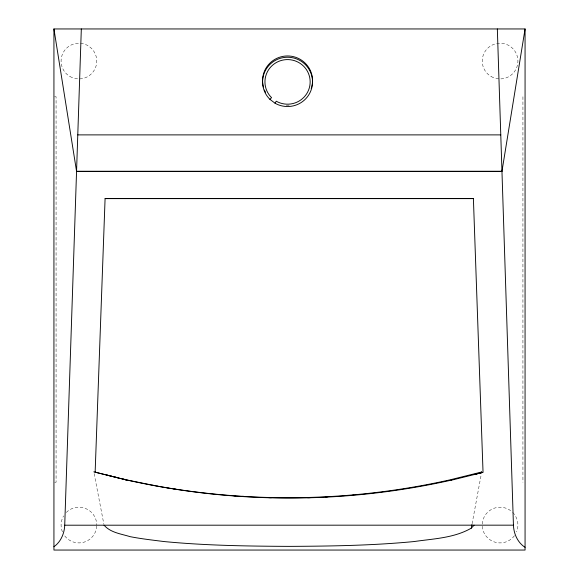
<?xml version="1.0" encoding="UTF-8"?>
<svg xmlns="http://www.w3.org/2000/svg" width="579" height="579" viewBox="0 0 579 579"><rect width="100%" height="100%" fill="white"/><g stroke="black" fill="none" stroke-linecap="round" stroke-linejoin="round"><path stroke-width="0.43" stroke-dasharray="2.9 2.17" d="M472.088 523.763L481.236 474.462M54.65 96.765L56.076 96.765L56.076 482.235L54.65 482.235M94.131 473.579L103.887 524.292M522.924 96.765L522.924 482.235M512.697 512.444A17.848 17.848 0 0 1 516.569 531.898M514.413 535.705A17.848 17.848 0 0 1 489.204 539.215A17.848 17.848 0 0 1 486.114 513.957A17.848 17.848 0 0 1 511.416 511.279M289.174 105.197A24.984 24.651 0 0 1 285.925 105.197M96.744 525.927A17.848 17.848 0 0 1 64.587 535.705M62.431 531.898A17.848 17.848 0 0 1 63.603 515.903M66.303 512.444A17.848 17.848 0 0 1 96.765 525.066M491.158 76.529A17.848 17.848 0 0 0 517.93 61.07A17.848 17.848 0 0 0 491.158 45.618A17.848 17.848 0 0 0 491.158 76.529M69.994 76.529A17.848 17.848 0 0 0 96.765 61.07A17.848 17.848 0 0 0 69.994 45.618A17.848 17.848 0 0 0 69.994 76.529"/><path stroke-width="0.87" d="M53.934 546.735C60.838 541.901 64.421 533.418 64.725 525.167L81.321 28.95M93.791 471.827L126.787 480.063L95.144 472.167L105.088 198.575L473.398 198.575L483.045 472.377L451.403 480.208M53.934 28.95L76.558 171.326L501.957 171.362L525.066 28.95L53.934 28.95L53.934 550.05L525.066 550.05L525.066 28.95M104.054 525.167C110.444 532.68 121.17 533.881 130.087 536.653C141.305 538.846 152.675 540.113 164.009 541.546C205.559 545.548 247.349 546.171 289.066 546.373C330.783 546.171 372.572 545.548 414.13 541.546C433.367 538.738 453.994 538.13 471.27 528.164L471.928 524.639M481.692 471.827L481.569 472.696L476.423 473.955M275.061 103.236L276.248 101.202A22.603 22.299 0 0 0 310.069 83.832A22.603 22.299 0 0 0 279.823 60.933A22.603 22.299 0 0 0 271.565 97.656L269.886 99.313L275.061 103.236A24.984 24.651 0 0 0 312.436 84.035A24.984 24.651 0 0 0 279.006 58.725A24.984 24.651 0 0 0 269.886 99.313M471.27 528.164L474.078 525.167M481.692 472.001L450.049 479.839A741.055 740.823 0 0 1 157.445 486.121M473.636 474.577L477.06 473.731M478.775 473.311L482.191 472.457M77.774 134.885L500.777 134.885M76.558 171.362L501.957 171.326M105.088 198.611L473.398 198.611M64.725 525.204L513.443 525.167C513.732 533.758 517.64 542.61 525.066 547.314M166.115 487.518L167.867 487.786M125.433 479.694L157.437 486.157M95.144 472.203L96.896 472.587M106.507 474.946L111.754 476.235M113.498 476.662L118.746 477.95M122.241 478.804L126.258 479.796M497.339 28.95L513.443 525.204M345.236 495.537A741.25 741.019 0 0 1 343.47 495.675M309.874 497.419A741.25 741.019 0 0 1 308.1 497.47M270.9 497.535A741.25 741.019 0 0 1 269.134 497.491M244.36 496.435A741.25 741.019 0 0 1 242.594 496.326M235.523 495.863A741.25 741.019 0 0 1 233.757 495.733M311.683 86.98A24.984 24.651 0 0 1 311.212 88.522M265.522 92.227A24.984 24.651 0 0 1 264.465 90.035M263.416 86.98A24.984 24.651 0 0 1 287.148 55.96A24.984 24.651 0 0 1 311.878 86.206M353.646 495.168A741.062 740.831 0 0 1 351.887 495.32M327.149 496.999A741.062 740.831 0 0 1 325.384 497.086M310.337 497.665A741.062 740.831 0 0 1 307.681 497.73M271.37 497.737A741.062 740.831 0 0 1 268.714 497.672M175.365 489.132A741.062 740.831 0 0 1 173.613 488.857M154.463 485.571A741.062 740.831 0 0 1 152.726 485.245M451.396 480.136A741.062 740.831 0 0 1 126.794 479.991"/></g></svg>
